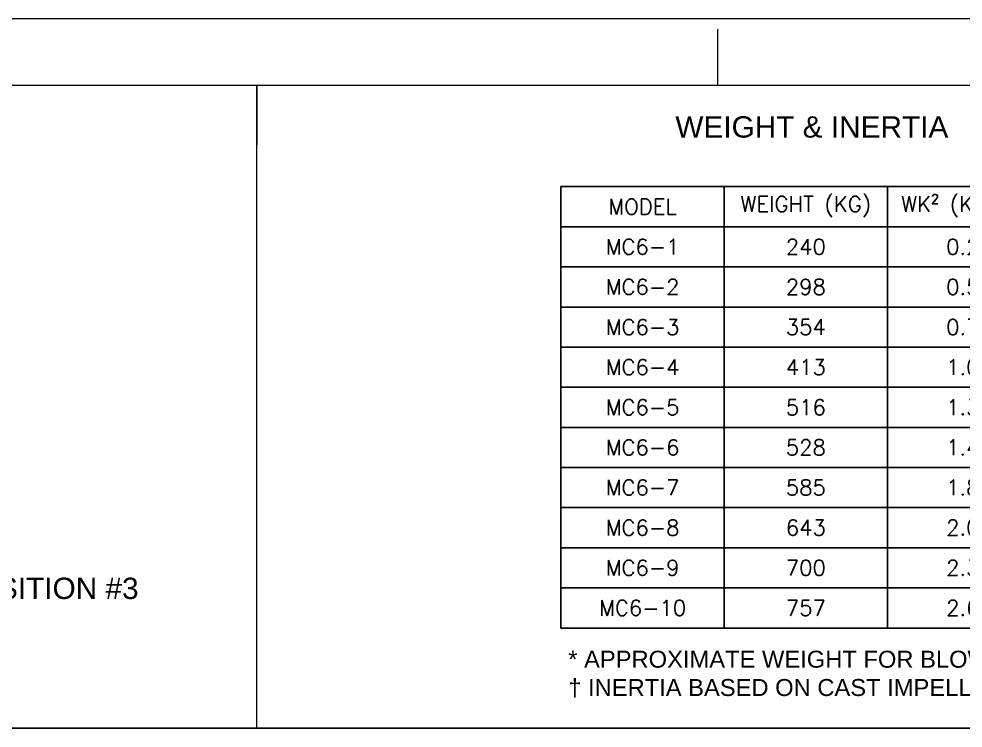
# Model space of a CAD drawing. Header units: millimetres. Extents: x -1229 to 6348, y -522 to 5252.
# Drawn here: x 2768 to 5046, y 3540 to 5252 of the extents above; entities that cross this region are included whole.
import ezdxf
from ezdxf.enums import TextEntityAlignment as Align

# ---------------------------------------------------------------- set-up
doc = ezdxf.new("R2010")
doc.units = ezdxf.units.MM
doc.header["$LTSCALE"] = 25.4
doc.layers.add('Title Block', color=7, linetype='Continuous')
doc.layers.add('TXT', color=7, linetype='Continuous', lineweight=5)
doc.styles.add('ACANSTS', font='romans.shx', dxfattribs={"height": 25.4})
doc.styles.add('Roman', font='romans')
doc.styles.get("Standard").update_dxf_attribs({"font": 'arial.ttf'})

# ---------------------------------------------------------------- blocks, each defined once
blk = doc.blocks.new('LONE STAR BLOWER TITLE BLOCK (SIZE A)')
at = {"layer": 'Title Block', "lineweight": 15}
for p, q in [((600.08, 457.2), (0, 457.2)), ((450.06, 444.5), (450.06, 455.22)), ((587.38, 444.5), (12.7, 444.5)), ((587.38, 444.5), (12.7, 444.5))]:
    blk.add_line(p, q, dxfattribs=at)
at = {"layer": 'Title Block', "lineweight": 15, "style": 'ACANSTS'}
for tag, p, height in [('DRAWN_BY', (364.98, 58.05), 3.43), ('DRAWN_DATE', (394.07, 58.26), 3.43), ('DRAWING_SUBTITLE', (444.84, 50.21), 5.14), ('CHECKED_BY', (365.54, 49.27), 3.43), ('CHECK_DATE', (393.59, 49.29), 3.43), ('ENGINEER', (365.39, 40.85), 3.43), ('ENG_DATE', (393.36, 40.71), 3.43), ('DRAWING_SUBTITLE', (444.78, 39.35), 5.14), ('MANUFACTURING', (365.28, 32.27), 3.43), ('MFG_DATE', (393.39, 32.25), 3.43), ('CONTROL', (365.28, 23.7), 3.43), ('CONTROL_DATE', (393.39, 23.67), 3.43), ('CAGE_CODE', (450.28, 23.27), 3.43), ('MODEL_FILE_NAME', (210.7, 15.52), 3.43), ('APPROVED_BY', (364.99, 14.44), 3.43), ('APPROVAL_DATE', (393.18, 14.26), 3.43)]:
    blk.add_attdef(tag, p, '', height=height, dxfattribs=at)
at = {"layer": 'Title Block', "lineweight": 15, "style": 'Roman', "flags": 8}
for tag, height, p in [('DWG_NUMBER', 7.14, (480.3, 29.15)), ('SCALE', 3.43, (454.75, 17.88)), ('SHEETNUMBER', 3.43, (539.89, 17.88)), ('TOTA_SHEETS', 3.43, (556.11, 17.82))]:
    blk.add_attdef(tag, text='', height=height, dxfattribs=at).set_placement(p, align=Align.TOP_LEFT)
at = {"layer": 'Title Block', "lineweight": 15, "style": 'ACANSTS'}
blk.add_attdef('REVISION', text='', height=3.43, dxfattribs=at).set_placement((580.38, 22.69), align=Align.CENTER)
blk = doc.blocks.new('*T44')
at = {"layer": 'Title Block', "color": 0, "linetype": 'ByBlock', "lineweight": -2, "transparency": 16777216}
for p, q in [((0, 0), (1182.6, 0)), ((0, 0), (0, -1065)), ((394.2, 0), (394.2, -1065)), ((788.4, 0), (788.4, -1065)), ((1182.6, 0), (1182.6, -1065)), ((0, -96.8), (1182.6, -96.8)), ((0, -193.6), (1182.6, -193.6)), ((0, -290.5), (1182.6, -290.5)), ((0, -387.3), (1182.6, -387.3)), ((0, -484.1), (1182.6, -484.1)), ((0, -580.9), (1182.6, -580.9)), ((0, -677.7), (1182.6, -677.7)), ((0, -774.5), (1182.6, -774.5)), ((0, -871.4), (1182.6, -871.4)), ((0, -968.2), (1182.6, -968.2)), ((0, -1065), (1182.6, -1065))]:
    blk.add_line(p, q, dxfattribs=at)
at = {"layer": 'Title Block', "color": 0, "lineweight": 5, "transparency": 16777216, "attachment_point": 5, "style": 'Roman'}
for s, insert, char_height, width in [('WEIGHT (KG)', (591.3, -48.4), 37.516, 371.692), ('WK² (KG-M²)', (985.5, -48.4), 37.516, 371.692), ('MODEL', (197.1, -48.4), 37.34, 367.192), ('MC6-1', (197.1, -145.2), 37.34, 367.192), ('240', (591.3, -145.2), 37.52, 371.692), ('0.27', (985.5, -145.2), 37.52, 371.692), ('MC6-2', (197.1, -242), 37.34, 367.192), ('298', (591.3, -242), 37.52, 371.692), ('0.53', (985.5, -242), 37.52, 371.692), ('MC6-3', (197.1, -338.9), 37.34, 367.192), ('354', (591.3, -338.9), 37.52, 371.692), ('0.78', (985.5, -338.9), 37.52, 371.692), ('MC6-4', (197.1, -435.7), 37.34, 367.192), ('413', (591.3, -435.7), 37.52, 371.692), ('1.04', (985.5, -435.7), 37.52, 371.692), ('MC6-5', (197.1, -532.5), 37.34, 367.192), ('516', (591.3, -532.5), 37.52, 371.692), ('1.30', (985.5, -532.5), 37.52, 371.692), ('MC6-6', (197.1, -629.3), 37.34, 367.192), ('528', (591.3, -629.3), 37.52, 371.692), ('1.45', (985.5, -629.3), 37.52, 371.692), ('MC6-7', (197.1, -726.1), 37.34, 367.192), ('585', (591.3, -726.1), 37.52, 371.692), ('1.82', (985.5, -726.1), 37.52, 371.692), ('MC6-8', (197.1, -822.9), 37.34, 367.192), ('643', (591.3, -822.9), 37.52, 371.692), ('2.08', (985.5, -822.9), 37.52, 371.692), ('MC6-9', (197.1, -919.8), 37.34, 367.192), ('700', (591.3, -919.8), 37.52, 371.692), ('2.34', (985.5, -919.8), 37.52, 371.692), ('MC6-10', (197.1, -1016.6), 37.34, 367.192), ('757', (591.3, -1016.6), 37.52, 371.692), ('2.60', (985.5, -1016.6), 37.52, 371.692)]:
    blk.add_mtext(s, dxfattribs=dict(at, insert=insert, char_height=char_height, width=width))

msp = doc.modelspace()

# ---------------------------------------------------------------- linework, layer by layer
for p, q in [((3342.086, 4946.424), (3342.086, 5091.147)), ((81.493, 3540.286), (5597.013, 3540.286))]:
    msp.add_line(p, q)
at = {"lineweight": 5}
msp.add_line((3342.086, 3540.286), (3342.086, 4946.424), dxfattribs=at)

# ---------------------------------------------------------------- block references
at = {"xscale": 12.62788581092365, "yscale": 12.62788581092365, "zscale": 12.62788581092365}
msp.add_blockref('LONE STAR BLOWER TITLE BLOCK (SIZE A)', (-1229.185, -521.948), dxfattribs=at)
msp.add_blockref('*T44', (4075.344, 4846.82))

# ---------------------------------------------------------------- texts
at = {"lineweight": 5, "insert": (4093.18, 3727.012), "char_height": 40.96512, "attachment_point": 1}
msp.add_mtext_dynamic_manual_height_columns('* APPROXIMATE WEIGHT FOR BLOWER ONLY.\\P† INERTIA BASED ON CAST IMPELLERS.', width=1440.73281, gutter_width=25.4, heights=[0], dxfattribs=at)
at = {"layer": 'TXT', "color": 18, "lineweight": 5, "true_color": 0x4c0000}
msp.add_text('WEIGHT & INERTIA', height=51.435, dxfattribs=at).set_placement((4680.866, 4965.133), align=Align.CENTER)
at = {"layer": 'TXT', "lineweight": 5}
msp.add_text('POSITION #3', height=51.435, dxfattribs=at).set_placement((2835.073, 3851.885), align=Align.CENTER)

doc.saveas('drawing.dxf')
